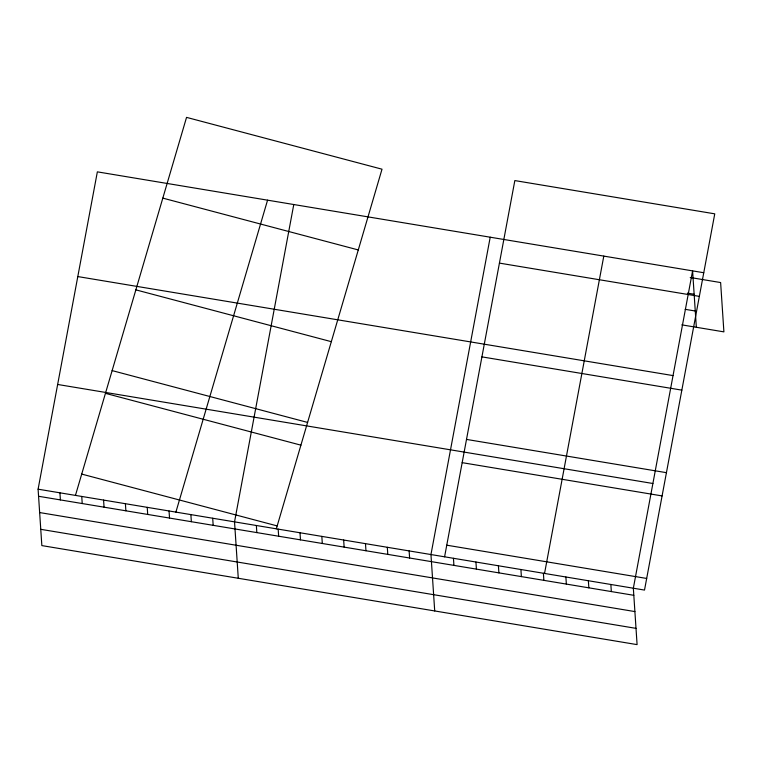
<?xml version="1.0" encoding="UTF-8"?>
<svg xmlns="http://www.w3.org/2000/svg" width="762" height="762" viewBox="0 0 762 762"><rect width="100%" height="100%" fill="white"/><g stroke="black" fill="none" stroke-linecap="round" stroke-linejoin="round"><path stroke-width="1.14" d="M696.344 327.279L692.591 270.872L633.346 588.216L637.089 644.623L41.843 545.592L38.1 489.185L97.355 171.85L703.755 272.729M293.78 204.521L234.534 521.865L238.277 578.272M490.214 237.201L430.959 554.546L434.711 610.953M444.589 556.812L514.836 180.575L714.756 213.836L644.509 590.074L38.1 489.185M544.544 573.443L603.799 256.099M75.448 495.405L186.547 117.377L382.01 169.193L276.33 528.818M175.889 512.112L267.567 200.168M690.22 277.492L720.623 282.55L723.9 331.87L681.799 324.86M687.4 293.122L694.144 294.246M499.424 263.109L699.345 296.37M685.143 309.324L695.258 311.01M77.8 276.568L673.046 375.599M481.917 356.873L681.838 390.134M466.515 439.417L666.426 472.669M57.655 384.467L652.901 483.499M462.172 462.658L662.083 495.919M446.761 545.192L646.681 578.453M38.567 496.281L633.813 595.312M39.653 512.559L634.898 611.581M40.767 529.323L636.013 628.355M162.811 198.12L358.283 249.946M135.855 289.855L331.327 341.671M112.128 370.599L307.591 422.424M105.442 393.344L300.914 445.16M81.715 474.088L277.178 525.913M610.857 584.473L611.334 591.569M588.369 580.739L588.845 587.835M565.88 576.996L566.356 584.092M543.401 573.253L543.868 580.349M520.913 569.509L521.379 576.605M498.424 565.775L498.891 572.862M475.936 562.032L476.412 569.128M453.447 558.289L453.923 565.385M409.137 550.916L409.604 558.013M387.315 547.287L387.782 554.384M365.484 543.658L365.96 550.755M343.662 540.02L344.129 547.116M321.831 536.391L322.307 543.487M300.009 532.762L300.476 539.858M278.178 529.133L278.654 536.229M256.356 525.504L256.832 532.59M212.703 518.236L213.179 525.332M190.881 514.607L191.348 521.703M169.05 510.978L169.526 518.074M147.228 507.34L147.704 514.436M125.406 503.711L125.873 510.807M103.575 500.082L104.051 507.178M81.753 496.453L82.22 503.549M59.922 492.823L60.398 499.92"/></g></svg>
